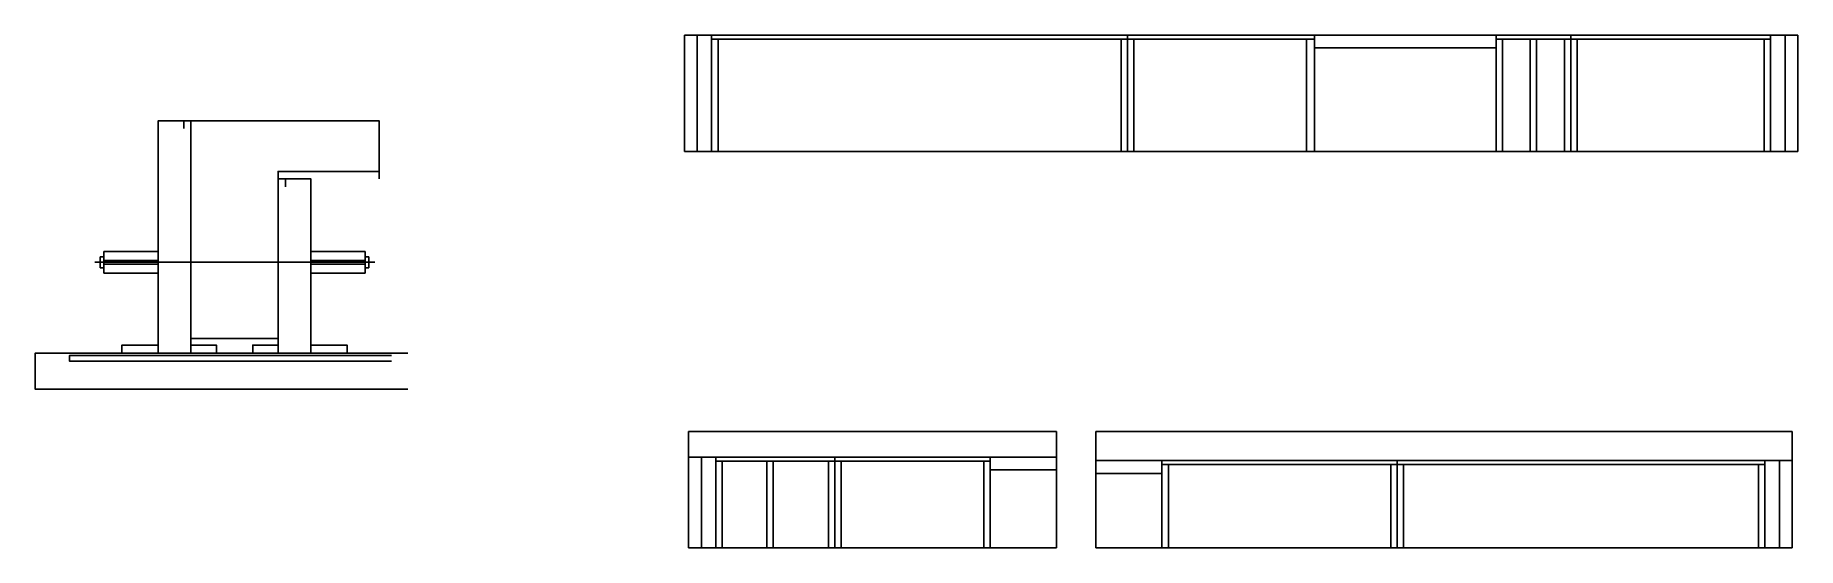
# Model space of a CAD drawing. Header units: metres. Extents: x 6034 to 7004, y 10060 to 10343.
import ezdxf

# ---------------------------------------------------------------- set-up
doc = ezdxf.new("R2010")
doc.units = ezdxf.units.M
for name, color, linetype in [('barrote', 7, 'Continuous'), ('CONCRETO', 7, 'Continuous'), ('COTA', 7, 'Continuous'), ('Madeira', 7, 'Continuous'), ('Painéis', 7, 'Continuous'), ('SARR_2.2x7', 7, 'Continuous'), ('SARR_3.5x7', 7, 'Continuous'), ('SCO-___-LAJ', 7, 'Continuous'), ('TENSOR', 7, 'Continuous')]:
    doc.layers.add(name, color=color, linetype=linetype)

msp = doc.modelspace()

# ---------------------------------------------------------------- linework, layer by layer
at = {"color": 7, "lineweight": 25}
for p, q in [((6069.33, 10220.77), (6069.33, 10214.77)), ((6071.33, 10220.77), (6069.33, 10220.77)), ((6071.33, 10223.77), (6071.33, 10211.77)), ((6071.33, 10223.77), (6101.33, 10223.77)), ((6101.33, 10218.77), (6071.33, 10218.77)), ((6215.33, 10223.77), (6185.33, 10223.77)), ((6185.33, 10218.77), (6215.33, 10218.77)), ((6215.33, 10223.77), (6215.33, 10211.77)), ((6217.33, 10220.77), (6215.33, 10220.77)), ((6217.33, 10220.77), (6217.33, 10214.77)), ((6071.33, 10214.77), (6069.33, 10214.77)), ((6101.33, 10216.77), (6071.33, 10216.77)), ((6071.33, 10211.77), (6101.33, 10211.77)), ((6185.33, 10216.77), (6215.33, 10216.77)), ((6215.33, 10211.77), (6185.33, 10211.77)), ((6215.33, 10214.77), (6217.33, 10214.77))]:
    msp.add_line(p, q, dxfattribs=at)
at = {"layer": 'barrote', "color": 7, "lineweight": 25}
msp.add_lwpolyline([(6238.78, 10147.8), (6033.6, 10147.8), (6033.6, 10167.8), (6238.78, 10167.8)], dxfattribs=at)
at = {"layer": 'CONCRETO', "color": 7, "lineweight": 25}
msp.add_lwpolyline([(6222.93, 10267.8), (6222.93, 10295.8), (6119.33, 10295.8), (6119.33, 10267.8), (6119.33, 10267.8), (6119.33, 10175.8), (6167.33, 10175.8), (6167.33, 10267.8)], dxfattribs=at)
at = {"layer": 'COTA', "color": 7, "lineweight": 25}
for p, q in [((6595.86, 10124.5), (6393.36, 10124.5)), ((6393.36, 10124.5), (6393.36, 10110.5)), ((6595.86, 10110.5), (6595.86, 10124.5)), ((7000.98, 10124.5), (6617.48, 10124.5)), ((6617.48, 10124.5), (6617.48, 10108.5)), ((7000.98, 10108.5), (7000.98, 10124.5))]:
    msp.add_line(p, q, dxfattribs=at)
at = {"layer": 'Madeira', "color": 7, "lineweight": 25}
for points in [[(6115.33, 10291.4), (6115.33, 10295.8), (6101.33, 10295.8), (6101.33, 10291.4)], [(6115.33, 10295.8), (6101.33, 10295.8), (6101.33, 10167.8), (6115.33, 10167.8)], [(6171.33, 10259.4), (6171.33, 10263.8), (6185.33, 10263.8), (6185.33, 10259.4)], [(6171.33, 10263.8), (6185.33, 10263.8), (6185.33, 10167.8), (6171.33, 10167.8)], [(6081.33, 10167.8), (6081.33, 10172.2), (6101.33, 10172.2), (6101.33, 10167.8)], [(6119.33, 10167.8), (6119.33, 10172.2), (6133.33, 10172.2), (6133.33, 10167.8)], [(6167.33, 10167.8), (6167.33, 10172.2), (6153.33, 10172.2), (6153.33, 10167.8)], [(6205.33, 10167.8), (6205.33, 10172.2), (6185.33, 10172.2), (6185.33, 10167.8)]]:
    msp.add_lwpolyline(points, dxfattribs=at)
at = {"layer": 'Painéis', "color": 7, "lineweight": 25}
for p, q in [((6391.03, 10342.87), (7004.03, 10342.87)), ((6391.03, 10278.87), (6391.03, 10342.87)), ((6635.03, 10278.87), (6635.03, 10342.87)), ((6879.03, 10278.87), (6879.03, 10342.87)), ((7004.03, 10278.87), (7004.03, 10342.87)), ((6391.03, 10278.87), (7004.03, 10278.87)), ((6595.86, 10110.5), (6393.36, 10110.5)), ((6393.36, 10060.5), (6393.36, 10110.5)), ((6473.86, 10060.5), (6473.86, 10110.5)), ((6595.86, 10060.5), (6595.86, 10110.5)), ((7000.98, 10108.5), (6617.48, 10108.5)), ((6617.48, 10060.5), (6617.48, 10108.5)), ((6783.48, 10060.5), (6783.48, 10108.5)), ((7000.98, 10060.5), (7000.98, 10108.5)), ((6595.86, 10060.5), (6393.36, 10060.5)), ((7000.98, 10060.5), (6617.48, 10060.5))]:
    msp.add_line(p, q, dxfattribs=at)
for points in [[(6115.33, 10295.8), (6119.33, 10295.8), (6119.33, 10167.8), (6115.33, 10167.8)], [(6167.33, 10263.8), (6167.33, 10267.8), (6222.93, 10267.8), (6222.93, 10263.8)], [(6171.33, 10263.8), (6167.33, 10263.8), (6167.33, 10167.8), (6171.33, 10167.8)], [(6119.33, 10172.2), (6119.33, 10175.8), (6167.33, 10175.8), (6167.33, 10172.2)]]:
    msp.add_lwpolyline(points, dxfattribs=at)
at = {"layer": 'SARR_2.2x7', "color": 7, "lineweight": 25}
for p, q in [((6398.03, 10278.87), (6398.03, 10342.87)), ((6406.03, 10340.67), (6635.03, 10340.67)), ((6635.03, 10340.67), (6738.03, 10340.67)), ((6738.03, 10335.87), (6838.03, 10335.87)), ((6838.03, 10340.67), (6879.03, 10340.67)), ((6879.03, 10340.67), (6989.03, 10340.67)), ((6997.03, 10278.87), (6997.03, 10342.87)), ((6400.36, 10060.5), (6400.36, 10110.5)), ((6473.86, 10108.3), (6408.36, 10108.3)), ((6559.36, 10108.3), (6473.86, 10108.3)), ((6559.36, 10103.5), (6595.86, 10103.5)), ((6783.48, 10106.3), (6653.98, 10106.3)), ((6985.98, 10106.3), (6783.48, 10106.3)), ((6993.98, 10060.5), (6993.98, 10108.5)), ((6653.98, 10101.5), (6617.48, 10101.5))]:
    msp.add_line(p, q, dxfattribs=at)
at = {"layer": 'SARR_3.5x7', "color": 7, "lineweight": 25}
for p, q in [((6406.03, 10342.87), (6406.03, 10278.87)), ((6409.53, 10340.67), (6409.53, 10278.87)), ((6631.53, 10340.67), (6631.53, 10278.87)), ((6635.03, 10340.67), (6635.03, 10278.87)), ((6638.53, 10340.67), (6638.53, 10278.87)), ((6733.53, 10278.87), (6733.53, 10340.67)), ((6738.03, 10342.87), (6738.03, 10278.87)), ((6838.03, 10278.87), (6838.03, 10342.87)), ((6841.53, 10340.67), (6841.53, 10278.88)), ((6856.71, 10340.67), (6856.71, 10278.87)), ((6860.21, 10340.67), (6860.21, 10278.87)), ((6875.53, 10340.67), (6875.53, 10278.87)), ((6879.03, 10340.67), (6879.03, 10278.87)), ((6882.53, 10340.67), (6882.53, 10278.87)), ((6985.53, 10340.67), (6985.53, 10278.87)), ((6989.03, 10342.87), (6989.03, 10278.87)), ((6406.03, 10278.87), (6409.53, 10278.87)), ((6631.53, 10278.87), (6635.03, 10278.87)), ((6635.03, 10278.87), (6638.53, 10278.87)), ((6408.36, 10110.5), (6408.36, 10060.5)), ((6411.86, 10108.3), (6411.86, 10060.5)), ((6436.36, 10108.3), (6436.36, 10060.5)), ((6439.86, 10108.3), (6439.86, 10060.5)), ((6470.36, 10108.3), (6470.36, 10060.5)), ((6473.86, 10108.3), (6473.86, 10060.5)), ((6477.36, 10108.3), (6477.36, 10060.5)), ((6555.86, 10108.3), (6555.86, 10060.5)), ((6559.36, 10110.5), (6559.36, 10060.5)), ((6653.98, 10108.5), (6653.98, 10060.5)), ((6657.48, 10106.3), (6657.48, 10060.5)), ((6779.98, 10106.3), (6779.98, 10060.5)), ((6783.48, 10106.3), (6783.48, 10060.5)), ((6786.98, 10106.3), (6786.98, 10060.5)), ((6982.48, 10106.3), (6982.48, 10060.5)), ((6985.98, 10108.5), (6985.98, 10060.5)), ((6473.86, 10060.5), (6470.36, 10060.5)), ((6477.36, 10060.5), (6473.86, 10060.5)), ((6783.48, 10060.5), (6779.98, 10060.5)), ((6786.98, 10060.5), (6783.48, 10060.5))]:
    msp.add_line(p, q, dxfattribs=at)
at = {"layer": 'SCO-___-LAJ', "color": 7, "lineweight": 25}
msp.add_lwpolyline([(6229.78, 10166.46), (6052.48, 10166.46), (6052.48, 10163.26), (6229.78, 10163.26)], dxfattribs=at)
at = {"layer": 'TENSOR', "color": 7, "lineweight": 25}
msp.add_line((6066.33, 10217.77), (6220.63, 10217.77), dxfattribs=at)

doc.saveas('drawing.dxf')
